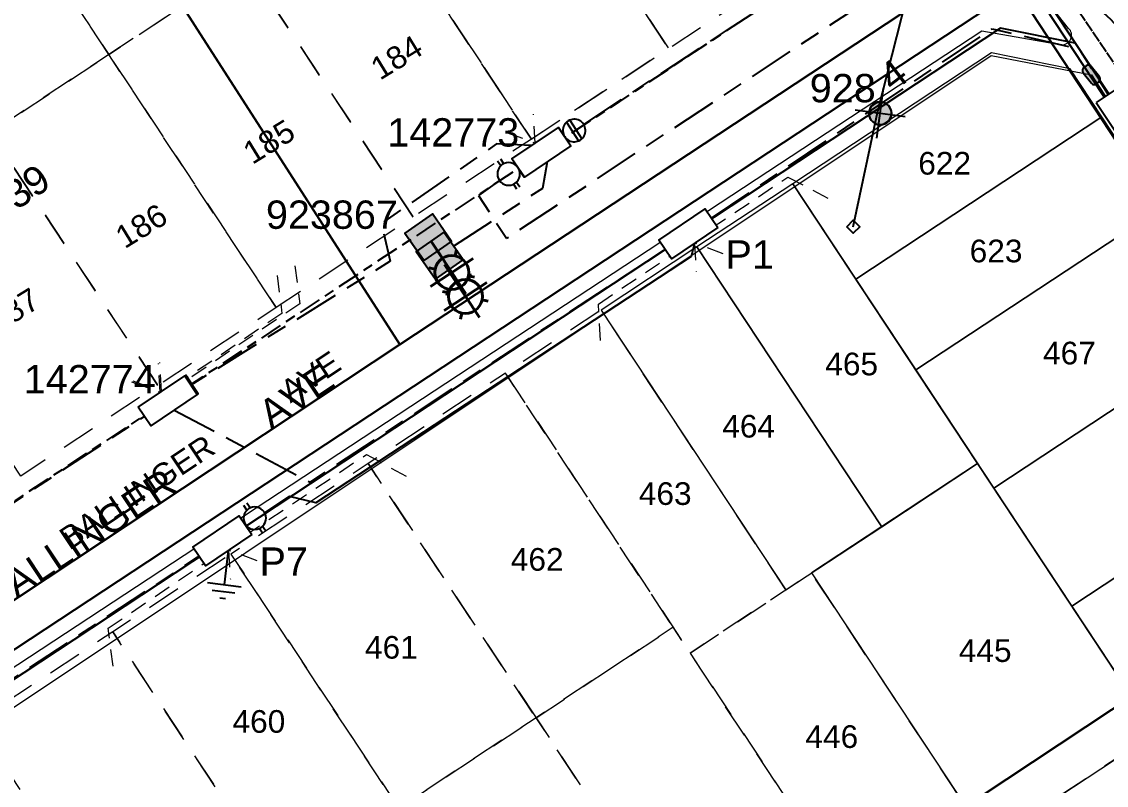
# Model space of a CAD drawing. Header units: metres. Extents: x 301970 to 303550, y 6271876 to 6273079.
# Drawn here: x 302530.5 to 302626.3, y 6272587 to 6272654.4 of the extents above; entities that cross this region are included whole.
import ezdxf
from ezdxf.enums import TextEntityAlignment as Align

# ---------------------------------------------------------------- set-up
doc = ezdxf.new("R2010")
doc.units = ezdxf.units.M
for name, pattern in [('Cable Exist OH', [1, 1, 0]), ('Cable Exist UG', [8.2, 4, -1.2, 1.8, -1.2]), ('Dash', [5, 3, -2]), ('IECLdasha', [5, 3, -2])]:
    doc.linetypes.add(name, pattern=pattern)
for name, color, linetype in [('_User SL New', 7, 'Continuous'), ('_User_HV_Exist', 7, 'Continuous'), ('_User_LV_Exist', 7, 'Continuous'), ('_User_service', 7, 'Continuous'), ('_User_SL_Exist', 7, 'Continuous'), ('_User_SL_SPonly', 7, 'Continuous'), ('Equip_SP_HV_NEW', 7, 'Continuous'), ('Equip_SP_LV_NEW', 7, 'Continuous'), ('Equip_SP_SL_EXT', 7, 'Continuous'), ('Mains_HV_NEW_U72', 7, 'Continuous'), ('Mains_LV_NEW_T84', 7, 'Continuous'), ('Notes_HV_MISC', 7, 'Continuous'), ('Notes_LV_MISC', 7, 'Continuous'), ('SupportsUG_SP_LV_EXT', 7, 'Continuous'), ('SupportsUG_SP_LV_NEW', 7, 'Continuous'), ('Trench_SP_NEW', 7, 'Continuous'), ('UG_Details_SP_MISC', 7, 'Continuous')]:
    doc.layers.add(name, color=color, linetype=linetype)
doc.layers.add('_User_subdivision', color=7, linetype='Continuous', transparency=0.7)
doc.layers.add('Cadastre Developer_SP_NEW', color=7, linetype='Continuous', lineweight=5)
doc.layers.add('Cadastre Roads_SP_NEW', color=7, linetype='Continuous', lineweight=5)
doc.layers.add('Features_HIDE', color=1, linetype='Continuous', plot=False)
doc.styles.add('COLUMN_LABEL', font='arial.ttf')
doc.styles.add('iecARIAL', font='arial.ttf', dxfattribs={"height": 2})
doc.styles.add('POLE_LABEL', font='arial.ttf')
doc.styles.add('RoadName', font='arial.ttf', dxfattribs={"height": 2.5})
doc.styles.get("Standard").update_dxf_attribs({"font": 'arial.ttf'})
doc.linetypes.add('Cable New UG', pattern='A,7,-0.25,["x",Standard,S=2,R=0,X=0.2,Y=-0.8],-2.1', length=9.35)
doc.linetypes.add('Cable Rem', pattern='A,6.5,-0.001,["X",Standard,S=2.5,R=0,X=0,Y=-1.27],-0.001', length=6.502)
doc.linetypes.add('IE Trench HV', pattern='A,7,-0.2,["/",Standard,S=3,R=0,X=0.6,Y=-1.4],-2.5', length=9.7)

# ---------------------------------------------------------------- blocks, each defined once
blk = doc.blocks.new('CCP_EXT')
at = {"flags": 9}
for tag, p in [('STATE', (0, -1.8)), ('USAGE', (0, -1.2)), ('LEGEND', (0, -1.4)), ('LIFE_SUPPORT', (0, -1.6)), ('NOTES', (0, -2))]:
    blk.add_attdef(tag, text='', height=0.2, dxfattribs=at).set_placement(p, align=Align.MIDDLE_LEFT)
blk.add_wipeout([(0, 0.566), (0.566, 0), (0, -0.566), (-0.566, 0)])
blk.add_lwpolyline([(-0.566, 0), (0, 0.566), (0.566, 0), (0, -0.566), (-0.566, 0)])
at = {"flags": 1}
blk.add_attdef('Z', (0, 0), '', height=0.2, dxfattribs=at)
at = {"flags": 9}
for tag, p in [('CCP_TYPE', (0, 0)), ('OPERATING_VOLTAGE', (0, -0.6)), ('ORIENTATION', (0, -0.8)), ('OWNED_BY', (0, -1)), ('CONSTRUCTED_VOLTAGE', (0, -0.2)), ('NO_PHASES', (0, -0.4))]:
    blk.add_attdef(tag, text='', height=0.2, dxfattribs=at).set_placement(p, align=Align.MIDDLE_LEFT)
blk = doc.blocks.new('POLE_EXT')
blk.add_hatch(color=256).paths.add_polyline_path([(-1, 0, 1), (1, 0, 1)])
blk.add_lwpolyline([(-1, 0, 1), (1, 0, 1)], format="xyb", close=True)
for tag, height, flags, p in [('pNumber', 2.5, 8, (-17.84, 2.067)), ('OWNED_BY', 0.2, 9, (1.355, -0.4)), ('SPECIAL_USE', 0.2, 9, (1.355, -0.8)), ('STATE', 0.2, 9, (1.355, -1)), ('PARENT', 0.2, 9, (1.355, -0.6)), ('cLV', 0.2, 9, (1.355, -1.4)), ('cHV', 0.2, 9, (1.355, -2)), ('hDepth', 0.2, 9, (1.355, -1.6)), ('hDia', 0.2, 9, (1.355, -1.8)), ('USAGE', 0.2, 9, (1.355, -1.2)), ('LBRACKET', 0.2, 9, (1.355, -2.2)), ('LExisting', 0.2, 9, (1.355, -2.4)), ('LANTNUMBER', 0.2, 9, (1.355, -2.6)), ('LOther', 0.2, 9, (1.355, -2.8)), ('cLinedev', 0.2, 9, (1.355, -3.4)), ('pExisting', 0.2, 9, (1.355, -3.8)), ('LRemove', 0.2, 9, (1.355, -3)), ('LEGEND', 0.2, 9, (1.355, -3.2)), ('LOCATION', 0.2, 9, (1.355, -3.6)), ('pFooting', 0.2, 9, (1.355, -4.4)), ('pNew', 0.2, 9, (1.355, -4.6)), ('PFNUMBER', 0.2, 9, (1.355, -4)), ('NEWPFNUMBER', 0.2, 9, (1.355, -4.2)), ('pRelocate', 0.2, 9, (1.355, -5)), ('pRemove', 0.2, 9, (1.355, -5.2)), ('pReplace', 0.2, 9, (1.355, -5.4)), ('pStay', 0.2, 9, (1.355, -5.6)), ('pType', 0.2, 9, (1.355, -5.8)), ('cspan', 0.2, 9, (1.355, -6)), ('STREETNAME', 0.2, 9, (1.355, -6.2)), ('SUBURB', 0.2, 9, (1.355, -6.4)), ('NOTES', 0.2, 9, (1.355, -6.6)), ('OPERATED_BY', 0.2, 9, (1.355, -7.014)), ('MAINTAINED_BY', 0.2, 9, (1.355, -6.814))]:
    blk.add_attdef(tag, text='', height=height, dxfattribs=dict(flags=flags)).set_placement(p, align=Align.MIDDLE_LEFT)
at = {"style": 'POLE_LABEL'}
for tag, height, flags, p in [('ASSET_NUM', 2.5, 8, (2, 2)), ('STRUCTURE_PLANT_NUMBER', 0.2, 9, (1.355, 0.028)), ('STREET_CODE', 0.2, 9, (1.355, -0.2))]:
    blk.add_attdef(tag, text='', height=height, dxfattribs=dict(at, flags=flags)).set_placement(p, align=Align.MIDDLE_LEFT)
at = {"flags": 1}
blk.add_attdef('Z', (1.355, -7.328), '', height=0.2, dxfattribs=at)
blk = doc.blocks.new('COLUMN_NEW')
for tag, height, flags, p in [('ASSET_NUM', 2.5, 8, (2, 2)), ('Z', 0.2, 1, (1.5, -2.8)), ('LOCATION', 0.2, 9, (1.5, -2.2)), ('NOTES', 0.2, 9, (1.5, -2.4)), ('LABEL_ALIGNMENT', 0.2, 9, (1.5, -2.6))]:
    blk.add_attdef(tag, text='', height=height, dxfattribs=dict(flags=flags)).set_placement(p, align=Align.MIDDLE_LEFT)
blk.add_wipeout([(-1.485, -1.485), (1.485, -1.485), (1.485, 1.485), (-1.485, 1.485)])
at = {"lineweight": -3}
blk.add_lwpolyline([(-1.485, -1.485), (1.485, -1.485), (1.485, 1.485), (-1.485, 1.485)], close=True, dxfattribs=at)
at = {"style": 'POLE_LABEL', "flags": 9}
blk.add_attdef('STRUCTURE_PLANT_NUMBER', text='', height=0.2, dxfattribs=at).set_placement((1.5, 0.242), align=Align.MIDDLE_LEFT)
at = {"flags": 9}
for tag, p in [('STREET_CODE', (1.5, 0)), ('OWNED_BY', (1.5, -0.4)), ('OPERATED_BY', (1.5, -0.6)), ('STATE', (1.5, -1)), ('COLUMN_TYPE', (1.5, -0.2)), ('MAINTAINED_BY', (1.5, -0.8)), ('SUBURB', (1.5, -1.8)), ('STREETNAME', (1.5, -2)), ('USAGE', (1.5, -1.2)), ('LEGEND', (1.5, -1.4)), ('PARENT', (1.5, -1.6))]:
    blk.add_attdef(tag, text='', height=0.2, dxfattribs=at).set_placement(p, align=Align.MIDDLE_LEFT)
blk = doc.blocks.new('*U68')
for tag, height, flags, p in [('ASSET_NUM', 2.5, 8, (2, 4)), ('STREET_CODE', 0.2, 9, (1.5, 2)), ('OWNED_BY', 0.2, 9, (1.5, 1.8)), ('OPERATED_BY', 0.2, 9, (1.5, 1.6)), ('STATE', 0.2, 9, (1.5, 1.2)), ('MAINTAINED_BY', 0.2, 9, (1.5, 1.4))]:
    blk.add_attdef(tag, text='', height=height, dxfattribs=dict(flags=flags)).set_placement(p, align=Align.MIDDLE_LEFT)
blk.add_wipeout([(3.725, -1.118), (-0.389, -3.87), (-1.49, -2.224), (2.624, 0.528)])
at = {"lineweight": -3}
blk.add_lwpolyline([(3.725, -1.118), (-0.389, -3.87), (-1.49, -2.224), (2.624, 0.528)], close=True, dxfattribs=at)
for tag, flags, p in [('SUPPORT_TYPE', 9, (1.5, 1)), ('SUBURB', 9, (1.5, 0.2)), ('STREETNAME', 9, (1.5, 0)), ('USAGE', 9, (1.5, 0.8)), ('LEGEND', 9, (1.5, 0.6)), ('PARENT', 9, (1.5, 0.4)), ('Z', 1, (1.5, -0.6)), ('LOCATION', 9, (1.5, -0.2)), ('NOTES', 9, (1.5, -0.4))]:
    blk.add_attdef(tag, text='', height=0.2, dxfattribs=dict(flags=flags)).set_placement(p, align=Align.MIDDLE_LEFT)
blk = doc.blocks.new('*U72')
for p, q in [((-0.992, 5.084), (-1.489, 5.043)), ((0.965, 5.246), (1.461, 5.288)), ((0.992, 4.916), (1.489, 4.957)), ((-0.965, 4.754), (-1.461, 4.712))]:
    blk.add_line(p, q)
blk.add_lwpolyline([(-0.082, 5.993, 1), (0.082, 4.007, 1)], format="xyb", close=True)
for tag, p, flags in [('OPERATING_VOLTAGE', (0.04, 2.673), 9), ('CONSTRUCTED_VOLTAGE', (0.038, 2.121), 9), ('ACTUAL_STATUS', (0.052, 1.886), 9), ('NO_PHASES', (0.03, 2.396), 9), ('OPERATED_BY', (0.014, 1.415), 9), ('ORIENTATION', (0.02, 0.878), 9), ('OWNED_BY', (0.028, 1.124), 9), ('MAINTAINED_BY', (0.038, 1.65), 9), ('SWITCH_TYPE', (0.012, -0.062), 9), ('STATE', (0.012, 0.182), 9), ('USAGE', (0.032, 0.631), 9), ('NOTES', (0.032, 0.431), 1), ('Z', (0.023, -0.564), 9), ('LEGEND', (0.023, -0.324), 9)]:
    blk.add_attdef(tag, p, '', height=0.2, dxfattribs=dict(flags=flags))
blk = doc.blocks.new('*U75')
for p, q in [((-0.989, 1.173), (0.975, 1.173)), ((-0.989, 0.841), (0.975, 0.841))]:
    blk.add_line(p, q)
blk.add_lwpolyline([(-0.007, 0.011, 1), (-0.007, 2.003, 1)], format="xyb", close=True)
for tag, p, flags in [('OPERATING_VOLTAGE', (-0.016, 2.698), 9), ('NO_PHASES', (-0.026, 2.421), 9), ('CONSTRUCTED_VOLTAGE', (-0.018, 2.146), 9), ('ACTUAL_STATUS', (-0.004, 1.911), 9), ('OPERATED_BY', (-0.041, 1.44), 9), ('ORIENTATION', (-0.036, 0.903), 9), ('OWNED_BY', (-0.028, 1.149), 9), ('MAINTAINED_BY', (-0.018, 1.675), 9), ('STATE', (-0.043, 0.207), 9), ('SWITCH_TYPE', (-0.044, -0.037), 9), ('USAGE', (-0.024, 0.656), 9), ('NOTES', (-0.024, 0.456), 1), ('Z', (-0.033, -0.539), 9), ('LEGEND', (-0.033, -0.299), 9)]:
    blk.add_attdef(tag, p, '', height=0.2, dxfattribs=dict(flags=flags))
blk = doc.blocks.new('*U82')
blk.add_hatch(color=256).paths.add_polyline_path([(-3.726, 1.114), (-2.624, -0.531), (1.488, 2.225), (0.386, 3.87)])
blk.add_lwpolyline([(-2.624, -0.531), (1.488, 2.225), (0.386, 3.87), (-3.726, 1.114)], close=True)
at = {"style": 'iecARIAL', "flags": 8}
blk.add_attdef('ASSET_NUM', (1.5, 3.5), '', height=2.5, dxfattribs=at)
for tag, p, flags in [('OWNED_BY', (0, -0.2), 9), ('STATE', (0, -0.4), 9), ('SUPPORT_TYPE', (0, -0.6), 9), ('USAGE', (0, -0.8), 9), ('LEGEND', (0, -1), 9), ('STREETNAME', (0, -1.8), 9), ('SUBURB', (0, -2), 1), ('LOCATION', (0, -1.2), 9), ('NOTES', (0, -1.4), 9), ('PARENT', (0, -1.6), 9)]:
    blk.add_attdef(tag, p, '', height=0.2, dxfattribs=dict(flags=flags))
blk = doc.blocks.new('COLUMN_EXT')
blk.add_hatch(color=256).paths.add_polyline_path([(-1.485, 1.485), (-1.485, -1.485), (1.485, -1.485), (1.485, 1.485)])
blk.add_lwpolyline([(-1.485, -1.485), (1.485, -1.485), (1.485, 1.485), (-1.485, 1.485)], close=True)
for tag, height, style, flags, p in [('ASSET_NUM', 2.5, 'COLUMN_LABEL', 8, (2, 2)), ('STRUCTURE_PLANT_NUMBER', 0.2, 'POLE_LABEL', 9, (1.813, 0.031)), ('STREET_CODE', 0.2, 'COLUMN_LABEL', 9, (1.813, -0.2))]:
    blk.add_attdef(tag, text='', height=height, dxfattribs=dict(style=style, flags=flags)).set_placement(p, align=Align.MIDDLE_LEFT)
at = {"flags": 9}
for tag, p in [('OWNED_BY', (1.813, -0.6)), ('STATE', (1.813, -0.8)), ('COLUMN_TYPE', (1.813, -0.4)), ('USAGE', (1.813, -1)), ('STREETNAME', (1.813, -1.6)), ('SUBURB', (1.813, -1.8)), ('LEGEND', (1.813, -1.2)), ('LOCATION', (1.813, -1.4)), ('NOTES', (1.813, -2))]:
    blk.add_attdef(tag, text='', height=0.2, dxfattribs=at).set_placement(p, align=Align.MIDDLE_LEFT)
at = {"flags": 1}
blk.add_attdef('Z', (1.813, -2.351), '', height=0.2, dxfattribs=at)
blk = doc.blocks.new('*U85')
at = {"lineweight": 40}
for p, q in [((0, 0), (1.027, -1.563)), ((0.614, -0.934), (3.086, -4.694)), ((2.267, -0.794), (2.154, -1.345)), ((3.73, -1.578), (-0.03, -4.05)), ((-0.17, -2.396), (0.381, -2.51)), ((3.87, -3.231), (3.319, -3.117)), ((1.432, -4.833), (1.546, -4.283))]:
    blk.add_line(p, q, dxfattribs=at)
blk.add_circle((1.85, -2.814), 1.5, dxfattribs=at)
at = {"style": 'iecARIAL', "flags": 8}
blk.add_attdef('ASSET_NUM', (1.5, 1.5), '', height=2.5, dxfattribs=at)
for tag, p, height, flags in [('CONSTRUCTED_VOLTAGE', (0.981, -0.653), 0.2, 9), ('CONTROL_TYPE', (0.981, -0.853), 0.2, 9), ('LANTERN_PURPOSE', (0.981, -1.053), 0.2, 9), ('LNUMBER', (2.181, -3.253), 2.5, 8), ('OPERATING_VOLTAGE', (0.981, -1.653), 0.2, 9), ('ORIENTATION', (0.981, -1.853), 0.2, 9), ('OWNED_BY', (0.981, -2.053), 0.2, 9), ('LANTERN_TYPE', (0.981, -1.253), 0.2, 9), ('NO_PHASES', (0.981, -1.453), 0.2, 9), ('STATE', (0.981, -2.253), 0.2, 9), ('CEXIST', (0.981, -2.653), 0.2, 9), ('CNEW', (0.981, -2.853), 0.2, 9), ('CNUMBER', (0.981, -3.053), 0.2, 9), ('USAGE', (0.981, -2.453), 0.2, 9), ('CREMOVE', (0.981, -3.253), 0.2, 9), ('CREPLACE', (0.981, -3.453), 0.2, 9), ('LKINGHEIGHT', (0.981, -3.653), 0.2, 9), ('LBRACKET', (0.981, -3.853), 0.2, 9), ('LBRACKETVOCAB', (0.981, -4.053), 0.2, 9), ('LCATEGORY', (0.981, -4.253), 0.2, 9), ('LCHARGE1', (0.981, -4.453), 0.2, 9), ('LCHARGE1PERCENT', (0.981, -4.653), 0.2, 9), ('LCHARGE2', (0.981, -4.853), 0.2, 9), ('LCHARGE2PERCENT', (0.981, -5.053), 0.2, 9), ('LCHARGE3', (0.981, -5.253), 0.2, 9), ('LCHARGE3PERCENT', (0.981, -5.453), 0.2, 9), ('LEXIST', (0.981, -5.653), 0.2, 9), ('LLAMP', (0.981, -5.853), 0.2, 9), ('LLAMPVOCAB', (0.981, -6.053), 0.2, 9), ('LMAST', (0.981, -6.253), 0.2, 9), ('LMASTVOCAB', (0.981, -6.453), 0.2, 9), ('LNEW', (0.981, -6.653), 0.2, 9), ('LANTNUMBER', (0.981, -6.853), 0.2, 9), ('LOUTREACH', (0.981, -7.253), 0.2, 9), ('LOUTREACHVOCAB', (0.981, -7.453), 0.2, 9), ('LRATECODE', (0.981, -7.653), 0.2, 9), ('LREMOVE', (0.981, -7.853), 0.2, 9), ('LREPLACE', (0.981, -8.053), 0.2, 9), ('LTYPE', (0.981, -8.253), 0.2, 9), ('LTYPEVOCAB', (0.981, -8.453), 0.2, 9), ('LEGEND', (0.981, -8.653), 0.2, 9), ('STREETNAME', (0.981, -9.253), 0.2, 9), ('SUBURB', (0.981, -9.453), 0.2, 1), ('LOCATION', (0.981, -8.853), 0.2, 9), ('NOTES', (0.981, -9.053), 0.2, 9)]:
    blk.add_attdef(tag, p, '', height=height, dxfattribs=dict(flags=flags))
blk = doc.blocks.new('POLE_DEL')
h = blk.add_hatch(color=256)
edge = h.paths.add_edge_path()
edge.add_arc((0, 0), 1, 180, 360)
edge.add_arc((0, 0), 1, 0, 180)
for p, q in [((-1.575, 1.575), (1.575, -1.575)), ((-1.575, -1.575), (1.575, 1.575))]:
    blk.add_line(p, q)
blk.add_lwpolyline([(-1, 0, 1), (1, 0, 1)], format="xyb", close=True)
for tag, height, flags, p in [('pNumber', 2.5, 8, (0, 2.067)), ('OWNED_BY', 0.2, 9, (0, -0.4)), ('SPECIAL_USE', 0.2, 9, (0, -0.6)), ('STATE', 0.2, 9, (0, -0.8)), ('USAGE', 0.2, 9, (0, -1)), ('cLV', 0.2, 9, (0, -1.2)), ('cHV', 0.2, 9, (0, -1.8)), ('hDepth', 0.2, 9, (0, -1.4)), ('hDia', 0.2, 9, (0, -1.6)), ('LBRACKET', 0.2, 9, (0, -2)), ('LExisting', 0.2, 9, (0, -2.2)), ('LANTNUMBER', 0.2, 9, (0, -2.4)), ('LOther', 0.2, 9, (0, -2.6)), ('LRemove', 0.2, 9, (0, -2.8)), ('cLinedev', 0.2, 9, (0, -3.2)), ('pExisting', 0.2, 9, (0, -3.4)), ('LEGEND', 0.2, 9, (0, -3)), ('PFNUMBER', 0.2, 9, (0, -3.6)), ('NEWPFNUMBER', 0.2, 9, (0, -3.8)), ('pFooting', 0.2, 9, (0, -4)), ('pNew', 0.2, 9, (0, -4.2)), ('pRelocate', 0.2, 9, (0, -4.6)), ('pRemove', 0.2, 9, (0, -4.8)), ('cspan', 0.2, 9, (0, -5.6)), ('SUBURB', 0.2, 9, (0, -5.8)), ('pReplace', 0.2, 9, (0, -5)), ('pStay', 0.2, 9, (0, -5.2)), ('pType', 0.2, 9, (0, -5.4)), ('STREETNAME', 0.2, 9, (0, -6)), ('LOCATION', 0.2, 9, (0, -6.2)), ('NOTES', 0.2, 9, (0, -6.4))]:
    blk.add_attdef(tag, text='', height=height, dxfattribs=dict(flags=flags)).set_placement(p, align=Align.MIDDLE_LEFT)
at = {"flags": 1}
blk.add_attdef('Z', (0, 0), '', height=0.2, dxfattribs=at)
at = {"style": 'POLE_LABEL', "flags": 9}
blk.add_attdef('STREET_CODE', text='', height=0.2, dxfattribs=at).set_placement((0, -0.2), align=Align.MIDDLE_LEFT)
at = {"layer": 'Features_HIDE', "style": 'POLE_LABEL', "flags": 8}
blk.add_attdef('ASSET_NUM', text='', height=2.5, dxfattribs=at).set_placement((2, 2), align=Align.MIDDLE_LEFT)
blk = doc.blocks.new('HV_STJ_NEW')
blk.add_hatch(color=256).paths.add_polyline_path([(0.906, 0.131, 0.414214), (0.586, 0.451), (-0.586, 0.451, 0.414214), (-0.906, 0.131), (-0.906, -0.131, 0.414214), (-0.586, -0.451), (0.586, -0.451, 0.414214), (0.906, -0.131)])
blk.add_lwpolyline([(-0.906, 0.131), (-0.906, -0.131, 0.414214), (-0.586, -0.451), (0.586, -0.451, 0.414214), (0.906, -0.131), (0.906, 0.131, 0.414214), (0.586, 0.451), (-0.586, 0.451, 0.414214)], format="xyb", close=True)
for tag, flags, p in [('ORIENTATION', 9, (1.5, 0)), ('OWNED_BY', 9, (1.5, -0.8)), ('OPERATED_BY', 9, (1.5, -1)), ('USAGE', 9, (1.5, -0.2)), ('LEGEND', 9, (1.5, -0.4)), ('NOTES', 9, (1.5, -0.6)), ('TYPE', 9, (1.5, -1.4)), ('OPERATING_VOLTAGE', 9, (1.5, -1.6)), ('CONSTRUCTED_VOLTAGE', 9, (1.5, -1.8)), ('MAINTAINED_BY', 9, (1.5, -1.2)), ('NUMBER_OF_PHASES', 9, (1.5, -2)), ('Z', 1, (1.5, -2.2))]:
    blk.add_attdef(tag, text='', height=0.2, dxfattribs=dict(flags=flags)).set_placement(p, align=Align.MIDDLE_LEFT)
blk = doc.blocks.new('Earth')
for p, q in [((0, -1.022), (0, 0)), ((0, -3.066), (0, -1.022)), ((-1.5, -3.066), (1.5, -3.066)), ((-1, -3.666), (1, -3.666)), ((-0.25, -4.266), (0.25, -4.266))]:
    blk.add_line(p, q)

msp = doc.modelspace()

# ---------------------------------------------------------------- linework, layer by layer
at = {"layer": '_User_HV_Exist', "color": 7, "linetype": 'Cable Exist UG', "lineweight": 0, "flags": 128}
msp.add_lwpolyline([(302624.976, 6272649.709), (302704.98, 6272528.153), (302707.491, 6272513.9), (302715.482, 6272502.758)], dxfattribs=at)
at = {"layer": '_User_LV_Exist', "color": 7, "linetype": 'Cable Exist UG', "elevation": -36.65, "flags": 128}
msp.add_lwpolyline([(302548.22, 6272608.568), (302517.277, 6272588.218)], dxfattribs=at)
at = {"layer": '_User_service', "color": 170, "linetype": 'Dash', "lineweight": 9, "ltscale": 0.5}
for points in [[(302573.312, 6272644.626), (302575.844, 6272643.689), (302575.693, 6272646.237)], [(302540.209, 6272622.625), (302542.741, 6272621.687), (302542.59, 6272624.235)]]:
    msp.add_lwpolyline(points, dxfattribs=at)
at = {"layer": '_User_service', "color": 170, "linetype": 'Dash', "lineweight": 9, "ltscale": 0.5, "elevation": -36.65}
for points in [[(302581.629, 6272626.273), (302581.435, 6272629.474), (302591.408, 6272636.175), (302598.17, 6272640.687), (302601.795, 6272638.771)], [(302592.464, 6272633.92), (302589.931, 6272634.857), (302590.083, 6272632.309)], [(302538.563, 6272597.504), (302538.133, 6272600.857), (302550.251, 6272609.065), (302560.952, 6272616.205), (302564.858, 6272614.065)], [(302551.306, 6272606.81), (302548.774, 6272607.747), (302548.926, 6272605.199)]]:
    msp.add_lwpolyline(points, dxfattribs=at)
at = {"layer": '_User_SL_Exist', "color": 7, "linetype": 'Cable Exist UG', "flags": 128}
msp.add_lwpolyline([(302580.137, 6272645.331), (302608.155, 6272663.761), (302609.646, 6272670.591), (302583.754, 6272708.675), (302577.066, 6272710.05), (302562.396, 6272700.236), (302563.684, 6272698.28), (302573.136, 6272704.501), (302584.709, 6272686.758), (302575.672, 6272680.859), (302571.361, 6272687.508)], dxfattribs=at)
at = {"layer": 'Cadastre Developer_SP_NEW', "linetype": 'IECLdasha', "flags": 128}
for points in [[(302538.19, 6272651.498), (302523.413, 6272673.828), (302535.525, 6272681.817), (302550.302, 6272659.487), (302538.19, 6272651.498)], [(302605.426, 6272676.914), (302581.527, 6272661.246), (302587.627, 6272652.028), (302607.263, 6272664.974), (302608.678, 6272671.899), (302605.426, 6272676.914)], [(302605.426, 6272676.914), (302581.528, 6272661.245), (302587.628, 6272652.027), (302607.264, 6272664.974), (302608.678, 6272671.898), (302605.426, 6272676.914)], [(302575.515, 6272644.039), (302560.737, 6272666.369), (302572.85, 6272674.358), (302587.627, 6272652.028), (302575.515, 6272644.039)], [(302575.514, 6272644.04), (302560.737, 6272666.369), (302572.85, 6272674.358), (302587.627, 6272652.029), (302575.514, 6272644.04)], [(302575.51, 6272644.046), (302587.628, 6272652.027), (302572.864, 6272674.366), (302560.747, 6272666.384), (302575.51, 6272644.046)], [(302527.755, 6272644.615), (302512.978, 6272666.945), (302523.413, 6272673.828), (302538.19, 6272651.498), (302527.755, 6272644.615)], [(302565.08, 6272637.157), (302550.302, 6272659.487), (302560.737, 6272666.369), (302575.514, 6272644.04), (302565.08, 6272637.157)], [(302552.967, 6272629.168), (302538.19, 6272651.498), (302550.302, 6272659.487), (302565.08, 6272637.157), (302552.967, 6272629.168)], [(302542.532, 6272622.286), (302527.755, 6272644.615), (302538.19, 6272651.498), (302552.967, 6272629.168), (302542.532, 6272622.286)], [(302530.42, 6272614.296), (302515.643, 6272636.626), (302527.755, 6272644.615), (302542.532, 6272622.286), (302530.42, 6272614.296)], [(302589.541, 6272598.673), (302598.002, 6272604.246), (302581.678, 6272628.95), (302573.217, 6272623.376), (302589.541, 6272598.673)], [(302575.923, 6272592.962), (302588.041, 6272600.943), (302573.217, 6272623.376), (302561.1, 6272615.394), (302575.923, 6272592.962)], [(302563.806, 6272584.98), (302575.923, 6272592.962), (302561.1, 6272615.394), (302548.983, 6272607.413), (302563.806, 6272584.98)], [(302553.367, 6272578.104), (302563.806, 6272584.98), (302548.983, 6272607.413), (302538.544, 6272600.537), (302553.367, 6272578.104)], [(302602.864, 6272578.51), (302606.516, 6272580.916), (302606.966, 6272580.235), (302614.04, 6272584.895), (302600.266, 6272605.737), (302589.541, 6272598.673), (302602.864, 6272578.51)], [(302541.25, 6272570.122), (302553.367, 6272578.104), (302538.544, 6272600.537), (302526.426, 6272592.555), (302541.25, 6272570.122)], [(302590.747, 6272570.529), (302602.864, 6272578.51), (302588.041, 6272600.943), (302575.923, 6272592.962), (302590.747, 6272570.529)], [(302578.629, 6272562.547), (302590.747, 6272570.529), (302575.923, 6272592.962), (302563.806, 6272584.98), (302578.629, 6272562.547)], [(302615.292, 6272567.638), (302637.026, 6272581.954), (302630.63, 6272591.631), (302608.896, 6272577.315), (302615.292, 6272567.638)]]:
    msp.add_lwpolyline(points, dxfattribs=at)
at = {"layer": 'Cadastre Developer_SP_NEW'}
for points in [[(302616.35, 6272613.239), (302638.083, 6272627.555), (302631.191, 6272637.983), (302609.458, 6272623.667), (302616.35, 6272613.239)], [(302623.242, 6272602.81), (302644.975, 6272617.126), (302638.083, 6272627.555), (302616.35, 6272613.239), (302623.242, 6272602.81)], [(302630.134, 6272592.382), (302651.867, 6272606.698), (302644.975, 6272617.126), (302623.242, 6272602.81), (302630.134, 6272592.382)], [(302608.896, 6272577.315), (302630.63, 6272591.631), (302614.926, 6272615.393), (302600.266, 6272605.737), (302614.04, 6272584.895), (302606.966, 6272580.235), (302608.896, 6272577.315)]]:
    msp.add_lwpolyline(points, dxfattribs=at)
at = {"layer": 'Cadastre Developer_SP_NEW', "elevation": -36.65}
msp.add_lwpolyline([(302598.002, 6272604.246), (302606.464, 6272609.819), (302590.14, 6272634.523), (302581.678, 6272628.95), (302598.002, 6272604.246)], dxfattribs=at)
at = {"layer": 'Features_HIDE', "linetype": 'Continuous'}
for points in [[(302616.257, 6272660.46), (302505.519, 6272828.681), (302454.976, 6272795.307), (302563.909, 6272625.897), (302616.257, 6272660.46)], [(302563.909, 6272625.897), (302454.976, 6272795.307), (302404.231, 6272761.825), (302515.876, 6272594.142), (302563.909, 6272625.897)], [(302650.036, 6272609.08), (302616.257, 6272660.46), (302563.909, 6272625.897), (302515.876, 6272594.142), (302465.233, 6272560.605), (302439.451, 6272543.434), (302473.213, 6272492.024), (302650.036, 6272609.08)], [(302506.759, 6272440.871), (302683.554, 6272558.159), (302650.036, 6272609.08), (302473.213, 6272492.024), (302506.759, 6272440.871)]]:
    msp.add_lwpolyline(points, close=True, dxfattribs=at)
at = {"layer": 'Features_HIDE', "linetype": 'Cable Exist OH'}
msp.add_lwpolyline([(302612.698, 6272671.674), (302644.83, 6272624.608)], dxfattribs=at)
at = {"layer": 'Trench_SP_NEW', "color": 170, "linetype": 'Dash', "lineweight": 9, "ltscale": 0.5}
for points in [[(302573.312, 6272644.626), (302575.844, 6272643.689), (302575.693, 6272646.237)], [(302553.057, 6272632.003), (302553.487, 6272628.65), (302541.369, 6272620.442)], [(302540.314, 6272622.697), (302542.846, 6272621.76), (302542.694, 6272624.308)]]:
    msp.add_lwpolyline(points, dxfattribs=at)
at = {"layer": 'Trench_SP_NEW', "color": 170, "linetype": 'Dash', "lineweight": 9, "ltscale": 0.5, "elevation": -36.65}
for points in [[(302581.629, 6272626.273), (302581.435, 6272629.474), (302591.408, 6272636.175), (302598.17, 6272640.687), (302601.795, 6272638.771)], [(302592.464, 6272633.92), (302589.931, 6272634.857), (302590.083, 6272632.309)], [(302538.563, 6272597.504), (302538.133, 6272600.857), (302550.251, 6272609.065), (302560.952, 6272616.205), (302564.858, 6272614.065)], [(302551.306, 6272606.81), (302548.774, 6272607.747), (302548.926, 6272605.199)]]:
    msp.add_lwpolyline(points, dxfattribs=at)
at = {"layer": 'UG_Details_SP_MISC'}
for p, q in [((302620.833, 6272655.736), (302726.656, 6272495.166)), ((302621.234, 6272656), (302727.057, 6272495.43))]:
    msp.add_line(p, q, dxfattribs=at)

# ---------------------------------------------------------------- block references
at = {"layer": 'Equip_SP_HV_NEW', "linetype": 'Cable Rem', "lineweight": 0, "rotation": 308.5566829855483}
msp.add_blockref('HV_STJ_NEW', (302624.976, 6272649.709), dxfattribs=at)
at = {"layer": 'Equip_SP_LV_NEW', "linetype": 'Cable Exist UG'}
for name, p, rotation in [('*U75', (302578.45, 6272644.253), 302.3695539591117), ('*U72', (302569.165, 6272638.479), 299.7686907840895), ('*U72', (302546.746, 6272608.09, -36.65), 299.7686907840895)]:
    msp.add_blockref(name, p, dxfattribs=dict(at, rotation=rotation))
at = {"layer": 'Features_HIDE'}
ref = msp.add_blockref('POLE_DEL', (302606.314, 6272646.315), dxfattribs=dict(at, rotation=37.46482077732676))
ref.add_attrib('ASSET_NUM', '4', dxfattribs={"height": 2.5, "rotation": 37.46482, "style": 'POLE_LABEL'}).set_placement((302606.685, 6272649.119), align=Align.MIDDLE_LEFT)
ref = msp.add_blockref('POLE_EXT', (302606.339, 6272646.296), dxfattribs=at)
ref.add_attrib('ASSET_NUM', '928', dxfattribs={"layer": '0', "height": 2.5, "style": 'POLE_LABEL'}).set_placement((302605.927, 6272649.786), align=Align.TOP_RIGHT)
at = {"layer": 'Notes_LV_MISC', "rotation": 352.9333626832149}
msp.add_blockref('Earth', (302548.774, 6272607.747, -36.65), dxfattribs=at)
at = {"layer": 'SupportsUG_SP_LV_EXT'}
for p in [(302577.515, 6272641.197), (302544.534, 6272619.281), (302544.61, 6272619.331)]:
    msp.add_blockref('*U82', p, dxfattribs=at)

# ---------------------------------------------------------------- texts
at = {"layer": 'Cadastre Developer_SP_NEW'}
for s, p in [('184', (302564.126, 6272650.399)), ('185', (302552.854, 6272642.962)), ('186', (302541.581, 6272635.525)), ('187', (302530.308, 6272628.088))]:
    msp.add_text(s, height=2, rotation=31.49734, dxfattribs=at).set_placement(p, align=Align.CENTER)
for s, p in [('622', (302612.014, 6272640.904)), ('623', (302616.556, 6272633.162)), ('467', (302623.036, 6272624.151)), ('465', (302603.805, 6272623.187)), ('464', (302594.702, 6272617.692)), ('463', (302587.334, 6272611.746)), ('462', (302576.027, 6272605.94)), ('461', (302563.15, 6272598.177)), ('445', (302615.596, 6272597.887)), ('460', (302551.448, 6272591.634)), ('446', (302602.047, 6272590.295))]:
    msp.add_text(s, height=2, dxfattribs=at).set_placement(p, align=Align.CENTER)
at = {"layer": 'Cadastre Roads_SP_NEW', "linetype": 'Cable Exist UG', "insert": (302520.115, 6272644.083), "char_height": 2.5, "width": 27.00307, "attachment_point": 2, "rotation": 34.09767, "style": 'RoadName'}
msp.add_mtext('PREVIOUS STAGE URS16839', dxfattribs=at)
at = {"layer": 'Notes_HV_MISC', "linetype": 'Cable Rem', "lineweight": 0, "insert": (302545.691, 6272617.408), "char_height": 2, "width": 31.64409, "attachment_point": 2, "rotation": 33.65847, "style": 'RoadName'}
msp.add_mtext('BALLINGER          AVE', dxfattribs=at)
at = {"layer": 'Notes_LV_MISC', "lineweight": 0, "style": 'RoadName'}
msp.add_text('BALLINGER          AVE', height=2.5, rotation=33.65847, dxfattribs=at).set_placement((302542.541, 6272613.256), align=Align.MIDDLE_CENTER)

# ---------------------------------------------------------------- next in the draw order: block references
at = {"layer": 'Features_HIDE'}
msp.add_blockref('CCP_EXT', (302603.944, 6272636.306), dxfattribs=at)

# ---------------------------------------------------------------- next in the draw order: linework, layer by layer
at = {"layer": '_User_LV_Exist', "color": 7, "linetype": 'Cable Exist UG', "flags": 128}
msp.add_lwpolyline([(302572.684, 6272640.397), (302570.842, 6272639.062), (302573.326, 6272635.278), (302616.658, 6272663.812), (302618.563, 6272676.818), (302583.136, 6272730.623)], dxfattribs=at)
at = {"layer": '_User_LV_Exist', "color": 7, "linetype": 'Cable Exist UG', "elevation": -36.65, "flags": 128}
msp.add_lwpolyline([(302591.429, 6272637.063), (302616.206, 6272653.768), (302623.872, 6272651.997), (302637.575, 6272630.497)], dxfattribs=at)
at = {"layer": '_User_subdivision', "elevation": -36.65, "flags": 128}
msp.add_lwpolyline([(302479.25, 6272555.478, -0.414676), (302481.667, 6272567.263), (302615.994, 6272655.744, -0.412922), (302627.735, 6272653.292), (302728.805, 6272500.364, -0.418976), (302726.27, 6272488.499), (302690.339, 6272464.832, -0.441972), (302677.782, 6272466.736), (302615.114, 6272561.558, 0.423756), (302590.319, 6272566.056), (302515.982, 6272517.09, -0.443527), (302503.383, 6272518.956)], format="xyb", close=True, dxfattribs=at)
at = {"layer": 'Cadastre Developer_SP_NEW'}
for points in [[(302604.159, 6272631.684), (302625.905, 6272646.008), (302623.09, 6272650.24), (302616.158, 6272651.661), (302598.6, 6272640.096), (302604.159, 6272631.684)], [(302609.458, 6272623.667), (302631.191, 6272637.983), (302625.905, 6272646.008), (302604.159, 6272631.684), (302609.458, 6272623.667)], [(302606.464, 6272609.819), (302614.926, 6272615.393), (302598.6, 6272640.096), (302590.14, 6272634.523), (302606.464, 6272609.819)]]:
    msp.add_lwpolyline(points, dxfattribs=at)
at = {"layer": 'Features_HIDE', "linetype": 'Continuous'}
msp.add_lwpolyline([(302634.516, 6272672.64), (302524.041, 6272840.327), (302513.558, 6272833.736), (302505.519, 6272828.681), (302616.257, 6272660.46), (302650.036, 6272609.08), (302683.554, 6272558.159), (302716.947, 6272507.452), (302751.131, 6272455.511), (302784.249, 6272405.243), (302808.329, 6272368.74), (302818.026, 6272354.04), (302826.114, 6272359.194), (302836.581, 6272365.861), (302833.731, 6272370.194), (302812.263, 6272402.83), (302767.289, 6272471.086), (302723.477, 6272537.574), (302679.656, 6272604.109), (302634.516, 6272672.64)], close=True, dxfattribs=at)
at = {"layer": 'Features_HIDE'}
msp.add_lwpolyline([(302603.944, 6272636.306), (302606.079, 6272646.396), (302612.51, 6272671.642)], dxfattribs=at)

# ---------------------------------------------------------------- next in the draw order: block references
at = {"layer": '_User_SL_SPonly'}
ref = msp.add_blockref('COLUMN_NEW', (302566.402, 6272635.372), dxfattribs=dict(at, rotation=214.8753977977148))
ref.add_attrib('ASSET_NUM', '923867', dxfattribs={"layer": '0', "height": 2.5}).set_placement((302552.069, 6272637.367), align=Align.MIDDLE_LEFT)

# ---------------------------------------------------------------- next in the draw order: linework, layer by layer
at = {"layer": '_User_service', "color": 170, "linetype": 'Dash', "lineweight": 9, "ltscale": 0.5}
msp.add_lwpolyline([(302554.63, 6272632.863), (302555.061, 6272629.51), (302542.942, 6272621.302)], dxfattribs=at)

# ---------------------------------------------------------------- next in the draw order: block references
at = {"layer": '_User SL New', "rotation": 214.8753977977148}
msp.add_blockref('COLUMN_NEW', (302567.42, 6272633.745), dxfattribs=at)

# ---------------------------------------------------------------- next in the draw order: linework, layer by layer
at = {"layer": '_User_LV_Exist', "color": 7, "linetype": 'Cable Exist UG', "flags": 128}
for points in [[(302575.517, 6272643.468), (302572.442, 6272643.627), (302562.257, 6272636.579), (302563.041, 6272633.251), (302545.451, 6272622.324), (302541.348, 6272619.555), (302512.073, 6272600.319), (302505.457, 6272595.947), (302474.245, 6272575.14), (302452.386, 6272560.896), (302420.679, 6272539.641)], [(302543.954, 6272620.119), (302555.963, 6272613.764), (302587.326, 6272634.293)]]:
    msp.add_lwpolyline(points, dxfattribs=at)
at = {"layer": '_User_SL_Exist', "color": 7, "linetype": 'Cable Exist UG', "flags": 128}
msp.add_lwpolyline([(302568.623, 6272634.587), (302576.537, 6272639.715), (302576.952, 6272642.048)], dxfattribs=at)
at = {"layer": 'Mains_HV_NEW_U72', "linetype": 'Cable New UG', "lineweight": 0, "ltscale": 0.5, "flags": 128}
msp.add_lwpolyline([(302627.958, 6272404.348), (302621.607, 6272413.65), (302608.858, 6272405.301), (302605.7, 6272409.563), (302588.507, 6272398.495), (302581.802, 6272399.615), (302560.468, 6272431.397), (302544.314, 6272456.142), (302517.795, 6272495.588), (302507.121, 6272510.62), (302478.264, 6272552.872), (302481.752, 6272565.872), (302615.305, 6272653.59), (302622.355, 6272652.363, 0.6999), (302622.957, 6272653.813), (302620.739, 6272656.62)], format="xyb", dxfattribs=at)
msp.add_lwpolyline([(302562.903, 6272522.712), (302554.806, 6272534.712), (302513.637, 6272507.425), (302482.231, 6272554.185), (302484.345, 6272563.618), (302616.12, 6272651.414), (302624.976, 6272649.709)], dxfattribs=at)
at = {"layer": 'Mains_LV_NEW_T84', "linetype": 'Cable New UG', "ltscale": 0.5, "elevation": -36.65, "flags": 128}
msp.add_lwpolyline([(302589.931, 6272634.857), (302589.641, 6272633.675), (302556.488, 6272611.943), (302554.162, 6272612.486), (302551.967, 6272611.038)], dxfattribs=at)
at = {"layer": 'Trench_SP_NEW', "linetype": 'IE Trench HV', "ltscale": 0.5, "elevation": -36.65, "flags": 128}
msp.add_lwpolyline([(302623.531, 6272652.516), (302616.946, 6272653.836), (302481.562, 6272564.518), (302479.949, 6272557.411), (302491.763, 6272540.439), (302508.491, 6272515.381)], dxfattribs=at)
at = {"layer": 'UG_Details_SP_MISC', "color": 7, "linetype": 'Cable Exist UG', "ltscale": 0.5, "flags": 128}
msp.add_lwpolyline([(302610.006, 6272671.668), (302608.155, 6272663.761), (302441.703, 6272553.893)], dxfattribs=at)

# ---------------------------------------------------------------- next in the draw order: block references
at = {"layer": '_User SL New', "rotation": 34.8084914626352}
msp.add_blockref('COLUMN_EXT', (302567.419, 6272633.744), dxfattribs=at)
at = {"layer": '_User SL New', "linetype": 'Cable Exist UG'}
msp.add_blockref('*U85', (302567.836, 6272632.97), dxfattribs=at)
at = {"layer": '_User_SL_SPonly', "rotation": 34.8084914626352}
msp.add_blockref('COLUMN_EXT', (302566.402, 6272635.375), dxfattribs=at)
at = {"layer": 'Equip_SP_SL_EXT', "linetype": 'Cable Exist UG'}
msp.add_blockref('*U85', (302566.628, 6272635.071), dxfattribs=at)

# ---------------------------------------------------------------- next in the draw order: block references
at = {"layer": '_User_SL_SPonly', "rotation": 303.5372835912772}
msp.add_blockref('COLUMN_NEW', (302627.465, 6272646.865, -36.65), dxfattribs=at)
at = {"layer": 'SupportsUG_SP_LV_NEW'}
ref = msp.add_blockref('*U68', (302577.523, 6272641.203), dxfattribs=dict(at, rotation=180.245339551588))
ref.add_attrib('ASSET_NUM', '142773', dxfattribs={"layer": '0', "height": 2.5}).set_placement((302562.787, 6272644.631), align=Align.MIDDLE_LEFT)
ref = msp.add_blockref('*U68', (302588.253, 6272637.344, -36.65), dxfattribs=dict(at, rotation=0.2453395515879892))
ref.add_attrib('ASSET_NUM', 'P1', dxfattribs={"layer": '0', "height": 2.5}).set_placement((302592.665, 6272633.853, -36.65), align=Align.MIDDLE_LEFT)
ref = msp.add_blockref('*U68', (302544.524, 6272619.274), dxfattribs=dict(at, rotation=180.245339551588))
ref.add_attrib('ASSET_NUM', '142774', dxfattribs={"layer": '0', "height": 2.5}).set_placement((302530.679, 6272622.844), align=Align.MIDDLE_LEFT)
ref = msp.add_blockref('*U68', (302547.096, 6272610.233, -36.65), dxfattribs=dict(at, rotation=0.2453395515879892))
ref.add_attrib('ASSET_NUM', 'P7', dxfattribs={"layer": '0', "height": 2.5}).set_placement((302551.508, 6272606.743, -36.65), align=Align.MIDDLE_LEFT)

doc.saveas('drawing.dxf')
